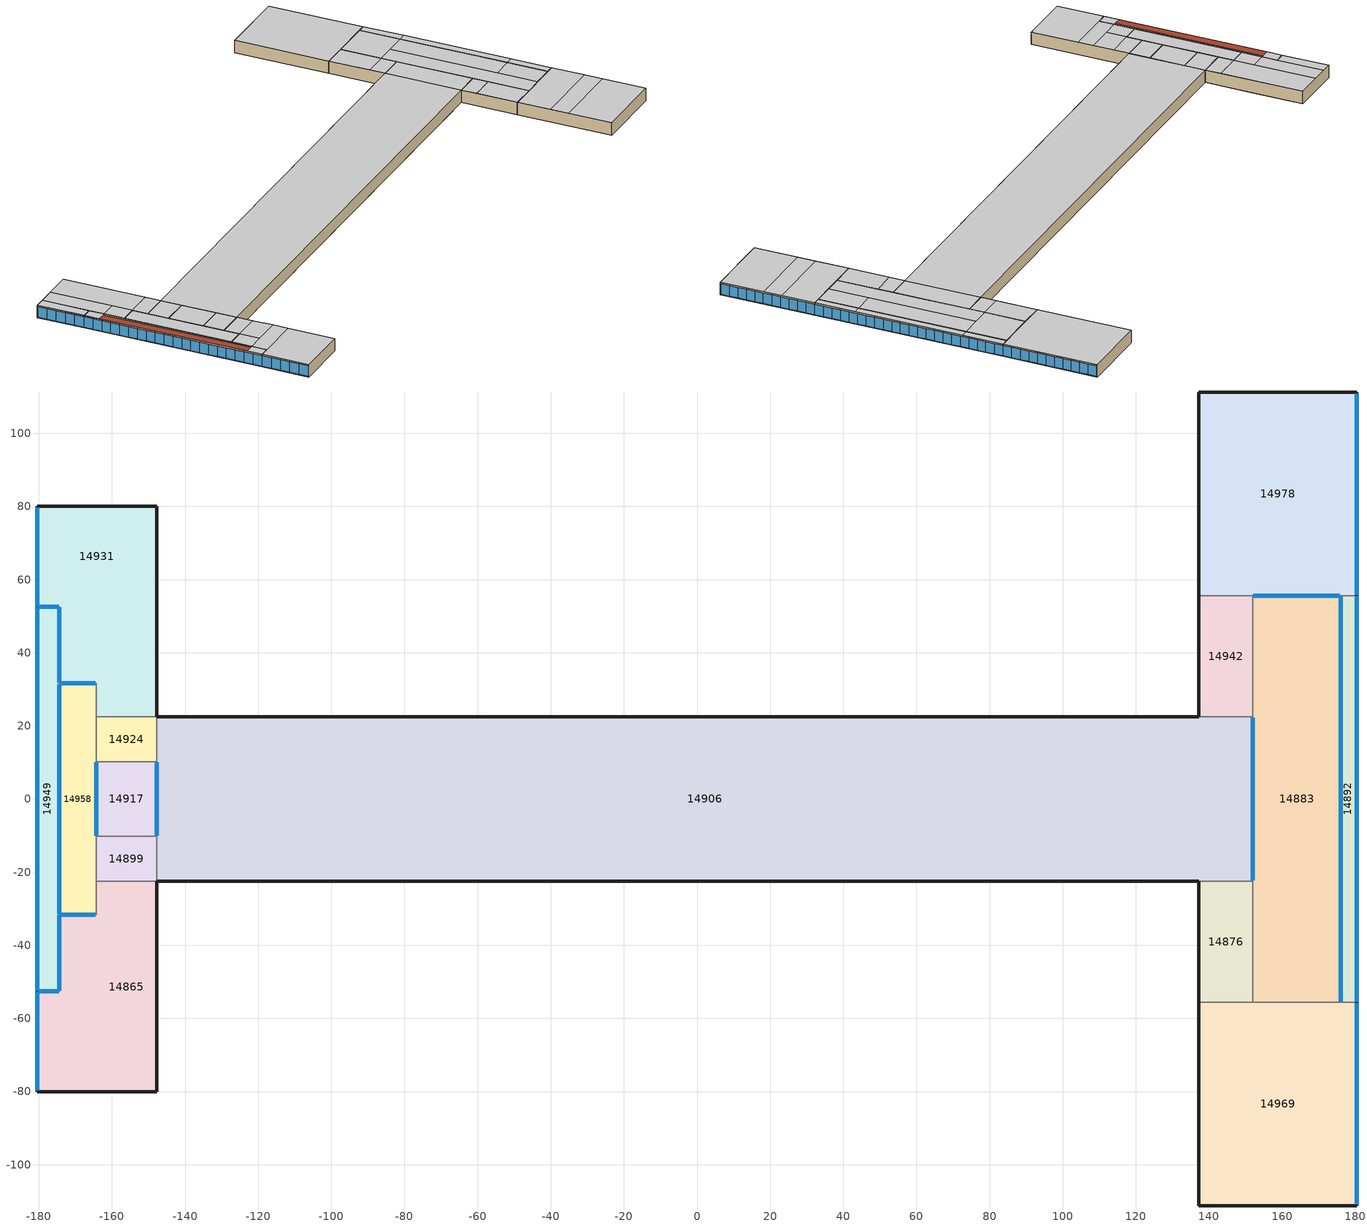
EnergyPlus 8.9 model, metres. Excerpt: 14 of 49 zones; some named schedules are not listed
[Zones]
14865
 floor ground (1): -174.38,-80.11 -180.5,-80.11 -180.5,-52.55 -174.38,-52.55 z0; -164.35,-80.11 -174.38,-80.11 -174.38,-31.62 -164.35,-31.62 z0; -147.75,-80.11 -164.35,-80.11 -164.35,-22.52 -147.75,-22.52 z0
 wall outside (9): -180.5,-52.55 -180.5,-80.11 -147.75,-80.11 z0:7.5
 wall ground (5): -147.75,-80.11 -147.75,-22.52 z0:7.5
 wall to 14899 (8): -147.75,-22.52 -164.35,-22.52 z0:7.5
 wall to 14958 (7): -164.35,-22.52 -164.35,-31.62 -174.38,-31.62 z0:7.5
 wall to 14949 (7): -174.38,-31.62 -174.38,-52.55 -180.5,-52.55 z0:7.5
 window inside (1001): -164.51,-31.62 -174.23,-31.62 z0.34:6.65; -174.38,-31.77 -174.38,-36.86 / -174.38,-36.95 -174.38,-42.04 / -174.38,-42.12 -174.38,-47.21 / -174.38,-47.3 -174.38,-52.39 z0.34:6.64; -174.54,-52.55 -180.11,-52.55 z0.34:6.67
 window (1002): -180.5,-74.37 -180.5,-79.71 / -180.5,-68.96 -180.5,-74.29 / -180.5,-63.54 -180.5,-68.87 / -180.5,-58.12 -180.5,-63.46 / -180.5,-52.7 -180.5,-58.04 z0.34:6.64
 ceiling to 15364 (3): -164.35,-31.62 -147.75,-31.62 -147.75,-22.52 -164.35,-22.52 z7.5; -174.38,-43.51 -164.35,-43.51 -164.35,-31.62 -174.38,-31.62 z7.5
 ceiling to 15385 (3): -164.35,-43.51 -147.75,-43.51 -147.75,-31.62 -164.35,-31.62 z7.5; -174.38,-52.55 -147.75,-52.55 -147.75,-43.51 -174.38,-43.51 z7.5; -180.5,-80.11 -147.75,-80.11 -147.75,-52.55 -180.5,-52.55 z7.5
14899
 floor ground (1): -147.75,-22.52 -164.35,-22.52 -164.35,-10.22 -147.75,-10.22 z0
 wall to 14906 (7): -147.75,-22.52 -147.75,-10.22 z0:7.5
 wall to 14917 (7): -147.75,-10.22 -164.35,-10.22 z0:7.5
 wall to 14958 (7): -164.35,-10.22 -164.35,-22.52 z0:7.5
 ceiling to 15364 (3): -164.35,-22.52 -147.75,-22.52 -147.75,-10.22 -164.35,-10.22 z7.5
14958
 floor ground (1): -164.35,-31.62 -174.38,-31.62 -174.38,31.6 -164.35,31.6 z0
 wall to 14917 (8): -164.35,-10.22 -164.35,10.2 z0:7.5
 wall to 14924 (8): -164.35,10.2 -164.35,22.5 z0:7.5
 wall to 14931 (8): -164.35,22.5 -164.35,31.6 -174.38,31.6 z0:7.5
 wall to 14949 (7): -174.38,31.6 -174.38,-31.62 z0:7.5
 window inside (1001): -164.35,5.08 -164.35,10.04 / -164.35,0.03 -164.35,5 / -164.35,-5.01 -164.35,-0.05 / -164.35,-10.06 -164.35,-5.1 / -174.38,-26.29 -174.38,-31.46 / -174.38,-21.05 -174.38,-26.21 / -174.38,-15.8 -174.38,-20.96 / -174.38,-10.55 -174.38,-15.71 / -174.38,-5.3 -174.38,-10.46 / -174.38,-0.05 -174.38,-5.21 / -174.38,5.2 -174.38,0.03 / -174.38,10.45 -174.38,5.28 / -174.38,15.7 -174.38,10.53 / -174.38,20.95 -174.38,15.78 / -174.38,26.2 -174.38,21.03 / -174.38,31.44 -174.38,26.28 z0.34:6.64; -164.51,31.6 -174.23,31.6 z0.34:6.65
 ceiling to 15364 (3): -174.38,-31.62 -164.35,-31.62 -164.35,31.6 -174.38,31.6 z7.5
14949
 floor ground (1): -174.38,-52.55 -180.5,-52.55 -180.5,52.53 -174.38,52.53 z0
 wall outside (9): -180.5,52.53 -180.5,-52.55 z0:7.5
 wall to 14931 (8): -174.38,31.6 -174.38,52.53 -180.5,52.53 z0:7.5
 window inside (1001): -174.54,52.53 -180.11,52.53 z0.34:6.67; -174.38,47.28 -174.38,52.37 / -174.38,42.11 -174.38,47.2 / -174.38,36.93 -174.38,42.02 / -174.38,31.76 -174.38,36.85 z0.34:6.64
 window (1002): -180.5,-47.23 -180.5,-52.39 / -180.5,-41.99 -180.5,-47.15 / -180.5,-36.75 -180.5,-41.9 / -180.5,-31.5 -180.5,-36.66 / -180.5,-26.26 -180.5,-31.42 / -180.5,-21.02 -180.5,-26.18 / -180.5,-15.78 -180.5,-20.94 / -180.5,-10.53 -180.5,-15.69 / -180.5,-5.29 -180.5,-10.45 / -180.5,-0.05 -180.5,-5.21 / -180.5,5.19 -180.5,0.03 / -180.5,10.44 -180.5,5.28 / -180.5,15.68 -180.5,10.52 / -180.5,20.92 -180.5,15.76 / -180.5,26.16 -180.5,21 / -180.5,31.4 -180.5,26.25 / -180.5,36.65 -180.5,31.49 / -180.5,41.89 -180.5,36.73 / -180.5,47.13 -180.5,41.97 / -180.5,52.37 -180.5,47.22 z0.34:6.63
 ceiling to 15364 (3): -175.76,-43.51 -174.38,-43.51 -174.38,43.5 -175.76,43.5 z7.5
 ceiling to 15375 (3): -180.5,43.5 -174.38,43.5 -174.38,52.53 -180.5,52.53 z7.5
 ceiling to 15385 (3): -180.5,-52.55 -174.38,-52.55 -174.38,-43.51 -180.5,-43.51 z7.5
 roof outside (11): -180.5,-43.51 -175.76,-43.51 -175.76,43.5 -180.5,43.5 z7.5
14876
 floor ground (1): 151.99,-55.65 137.25,-55.65 137.25,-22.5 151.98,-22.5 z0
 wall to 14883 (7): 151.99,-55.65 151.98,-22.5 z0:7.5
 wall to 14906 (7): 151.98,-22.5 137.25,-22.5 z0:7.5
 wall ground (5): 137.25,-22.5 137.25,-55.65 z0:7.5
 wall to 14969 (7): 137.25,-55.65 151.99,-55.65 z0:7.5
 ceiling to 15220 (3): 137.25,-31.6 151.99,-31.6 151.98,-22.5 137.25,-22.5 z7.5
 ceiling to 15235 (3): 137.25,-55.65 151.99,-55.65 151.99,-31.6 137.25,-31.6 z7.5
14883
 floor ground (1): 176,-55.65 151.99,-55.65 151.98,55.65 176,55.65 z0
 wall to 14892 (7): 176,-55.65 176,55.65 z0:7.5
 wall to 14978 (8): 176,55.65 151.98,55.65 z0:7.5
 wall to 14942 (8): 151.98,55.65 151.98,22.5 z0:7.5
 wall to 14906 (7): 151.98,22.5 151.98,-22.5 z0:7.5
 wall to 14969 (8): 151.99,-55.65 176,-55.65 z0:7.5
 window inside (1001): 176,-55.49 176,-50.53 / 176,-50.44 176,-45.48 / 176,-45.39 176,-40.43 / 176,-40.35 176,-35.38 / 176,-35.3 176,-30.33 / 176,-30.25 176,-25.28 / 176,-25.2 176,-20.24 / 176,-20.15 176,-15.19 / 176,-15.1 176,-10.14 / 176,-10.05 176,-5.09 / 176,-5.01 176,-0.04 / 176,0.04 176,5.01 / 176,5.09 176,10.06 / 176,10.14 176,15.11 / 176,15.19 176,20.15 / 176,20.24 176,25.2 / 176,25.29 176,30.25 / 176,30.34 176,35.3 / 176,35.38 176,40.35 / 176,40.43 176,45.4 / 176,45.48 176,50.45 / 176,50.53 176,55.49 z0.34:6.63; 175.85,55.65 169.98,55.65 / 169.9,55.65 164.04,55.65 / 163.95,55.65 158.09,55.65 / 158,55.65 152.14,55.65 / 151.98,22.16 151.98,16.69 / 151.98,16.61 151.98,11.14 / 151.98,11.06 151.98,5.59 / 151.98,5.51 151.98,0.04 / 151.98,-0.04 151.98,-5.51 / 151.98,-5.59 151.98,-11.06 / 151.98,-11.14 151.98,-16.61 / 151.98,-16.69 151.98,-22.16 z0.34:6.64
 ceiling ground (11): 163.1,-31.6 176,-31.6 176,31.6 163.1,31.6 z7.5
 ceiling to 15220 (3): 163.1,-55.65 176,-55.65 176,-31.6 163.1,-31.6 z7.5; 151.99,-55.65 163.1,-55.65 163.1,31.6 151.98,31.6 z7.5; 151.98,31.6 176,31.6 176,55.65 151.98,55.65 z7.5
14906
 floor ground (1): 151.98,-22.5 -147.75,-22.52 -147.75,22.5 151.98,22.5 z0
 wall to 14942 (8): 151.98,22.5 137.25,22.5 z0:7.5
 wall ground (5): 137.25,22.5 -147.75,22.5 / -147.75,-22.52 137.25,-22.5 z0:7.5
 wall to 14924 (8): -147.75,22.5 -147.75,10.2 z0:7.5
 wall to 14917 (8): -147.75,10.2 -147.75,-10.22 z0:7.5
 window inside (1001): -147.75,10.04 -147.75,5.08 / -147.75,5 -147.75,0.03 / -147.75,-0.05 -147.75,-5.01 / -147.75,-5.1 -147.75,-10.06 z0.34:6.64
 ceiling ground (11): -147.75,-22.52 137.25,-22.5 137.25,22.5 -147.75,22.5 z7.5
 ceiling to 15220 (3): 137.25,-22.5 151.98,-22.5 151.98,22.5 137.25,22.5 z7.5
14969
 floor ground (1): 180.5,-111.21 137.25,-111.21 137.25,-55.65 180.5,-55.65 z0
 wall outside (9): 137.25,-111.21 180.5,-111.21 180.5,-55.65 z0:7.5
 wall to 14892 (7): 180.5,-55.65 176,-55.65 z0:7.5
 wall ground (5): 137.25,-55.65 137.25,-111.21 z0:7.5
 window (1002): 180.5,-60.73 180.5,-55.81 / 180.5,-65.74 180.5,-60.81 / 180.5,-70.74 180.5,-65.82 / 180.5,-75.75 180.5,-70.83 / 180.5,-80.76 180.5,-75.84 / 180.5,-85.77 180.5,-80.84 / 180.5,-90.78 180.5,-85.85 / 180.5,-95.78 180.5,-90.86 / 180.5,-100.79 180.5,-95.87 / 180.5,-105.8 180.5,-100.88 / 180.5,-110.81 180.5,-105.88 z0.34:6.64
 ceiling to 15235 (3): 137.25,-75 180.5,-75 180.5,-55.65 137.25,-55.65 z7.5
 ceiling to 15244 (3): 137.25,-85.5 180.5,-85.5 180.5,-75 137.25,-75 z7.5
 ceiling to 15251 (3): 137.25,-111.21 180.5,-111.21 180.5,-85.5 137.25,-85.5 z7.5
14892
 floor ground (1): 180.5,-55.65 176,-55.65 176,55.65 180.5,55.65 z0
 wall outside (9): 180.5,-55.65 180.5,55.65 z0:7.5
 wall to 14978 (8): 180.5,55.65 176,55.65 z0:7.5
 window (1002): 180.5,50.53 180.5,55.49 / 180.5,45.48 180.5,50.45 / 180.5,40.43 180.5,45.4 / 180.5,35.38 180.5,40.35 / 180.5,30.34 180.5,35.3 / 180.5,25.29 180.5,30.25 / 180.5,20.24 180.5,25.2 / 180.5,15.19 180.5,20.15 / 180.5,10.14 180.5,15.11 / 180.5,5.09 180.5,10.06 / 180.5,0.04 180.5,5.01 / 180.5,-5.01 180.5,-0.04 / 180.5,-10.05 180.5,-5.09 / 180.5,-15.1 180.5,-10.14 / 180.5,-20.15 180.5,-15.19 / 180.5,-25.2 180.5,-20.23 / 180.5,-30.25 180.5,-25.28 / 180.5,-35.3 180.5,-30.33 / 180.5,-40.35 180.5,-35.38 / 180.5,-45.39 180.5,-40.43 / 180.5,-50.44 180.5,-45.48 / 180.5,-55.49 180.5,-50.53 z0.34:6.63
 ceiling ground (11): 176,-31.6 180.5,-31.6 180.5,31.6 176,31.6 z7.5
 ceiling to 15220 (3): 176,31.6 180.5,31.6 180.5,55.65 176,55.65 z7.5; 176,-55.65 180.5,-55.65 180.5,-31.6 176,-31.6 z7.5
14978
 floor ground (1): 180.5,55.65 137.25,55.65 137.25,111.21 180.5,111.21 z0
 wall outside (9): 180.5,55.65 180.5,111.21 137.25,111.21 z0:7.5
 wall to 14942 (8): 137.25,55.65 151.98,55.65 z0:7.5
 wall ground (5): 137.25,111.21 137.25,55.65 z0:7.5
 window (1002): 180.5,105.89 180.5,110.81 / 180.5,100.88 180.5,105.8 / 180.5,95.87 180.5,100.8 / 180.5,90.86 180.5,95.79 / 180.5,85.86 180.5,90.78 / 180.5,80.85 180.5,85.77 / 180.5,75.84 180.5,80.76 / 180.5,70.83 180.5,75.76 / 180.5,65.82 180.5,70.75 / 180.5,60.82 180.5,65.74 / 180.5,55.81 180.5,60.73 z0.34:6.64
 ceiling to 15211 (3): 137.25,55.65 180.5,55.65 180.5,111.21 137.25,111.21 z7.5
14942
 floor ground (1): 151.98,22.5 137.25,22.5 137.25,55.65 151.98,55.65 z0
 wall ground (5): 137.25,55.65 137.25,22.5 z0:7.5
 ceiling to 15211 (3): 137.25,31.6 151.98,31.6 151.98,55.65 137.25,55.65 z7.5
 ceiling to 15220 (3): 137.25,22.5 151.98,22.5 151.98,31.6 137.25,31.6 z7.5
14917
 floor ground (1): -147.75,-10.22 -164.35,-10.22 -164.35,10.2 -147.75,10.2 z0
 wall to 14924 (8): -147.75,10.2 -164.35,10.2 z0:7.5
 ceiling to 15364 (3): -164.35,-10.22 -147.75,-10.22 -147.75,10.2 -164.35,10.2 z7.5
14924
 floor ground (1): -147.75,10.2 -164.35,10.2 -164.35,22.5 -147.75,22.5 z0
 wall to 14931 (7): -147.75,22.5 -164.35,22.5 z0:7.5
 ceiling to 15364 (3): -164.35,10.2 -147.75,10.2 -147.75,22.5 -164.35,22.5 z7.5
14931
 floor ground (1): -147.75,22.5 -164.35,22.5 -164.35,31.6 -147.75,31.6 z0; -147.75,31.6 -174.38,31.6 -174.38,52.53 -147.75,52.53 z0; -147.75,52.53 -180.5,52.53 -180.5,80.09 -147.75,80.09 z0
 wall outside (9): -147.75,80.09 -180.5,80.09 -180.5,52.53 z0:7.5
 wall ground (5): -147.75,22.5 -147.75,80.09 z0:7.5
 window (1002): -180.5,58.02 -180.5,52.69 / -180.5,63.44 -180.5,58.11 / -180.5,68.86 -180.5,63.52 / -180.5,74.27 -180.5,68.94 / -180.5,79.69 -180.5,74.36 z0.34:6.64
 ceiling to 15364 (3): -164.35,22.5 -147.75,22.5 -147.75,31.6 -164.35,31.6 z7.5; -174.38,31.6 -164.35,31.6 -164.35,43.5 -174.38,43.5 z7.5
 ceiling to 15375 (3): -180.5,52.53 -174.38,52.53 -174.38,80.09 -180.5,80.09 z7.5; -174.38,43.5 -164.35,43.5 -164.32,80.09 -174.38,80.09 z7.5; -164.35,31.6 -147.75,31.6 -147.75,80.09 -164.32,80.09 z7.5
[Building]
Building: North Axis=0; Terrain=Suburbs; Loads Convergence Tolerance Value=0.04; Temperature Convergence Tolerance Value=0.4; Solar Distribution=FullInteriorAndExterior; Maximum Number of Warmup Days=25; Minimum Number of Warmup Days=6
[Site:Location]
Untitled (O1-O1:31-12)  (01-01:31-12): Latitude=38.03; Longitude=114.42; Time Zone=8; Elevation=81
[SizingPeriod:DesignDay] Day of Month=15; Humidity Condition Type=WetBulb; Barometric Pressure=100355.7; Wind Direction=0; Rain Indicator=No; Snow Indicator=No; Daylight Saving Time Indicator=No
Name | Month | Day Type | Maximum DryBulb Temperature | Daily DryBulb Temperature Range | Wetbulb or DewPoint at Maximum DryBulb | Wind Speed | Solar Model Indicator | Sky Clearness
Summer Design Day in Untitled (O1-O1:31-12) Jul | 7 | SummerDesignDay | 38.8 | 10.9 | 22.1 | 0 | ASHRAEClearSky | 0.98
Summer Design Day in Untitled (O1-O1:31-12) Aug | 8 | SummerDesignDay | 34.9 | 9.3 | 23.9 | 0 | ASHRAEClearSky | 0.98
Summer Design Day in Untitled (O1-O1:31-12) Sep | 9 | SummerDesignDay | 32.5 | 11 | 22.6 | 0 | ASHRAEClearSky | 0.98
Winter Design Day in Untitled (O1-O1:31-12) | 1 | WinterDesignDay | -8.4 | 0 | -8.4 | 7.4 |  | 0
[Site:GroundTemperature:BuildingSurface]
18, 18, 18, 18, 18, 18, 18, 18, 18, 18, 18, 18
[Site:GroundTemperature:FCfactorMethod]
January Ground Temperature=2.2; February Ground Temperature=1.08; March Ground Temperature=3.06; April Ground Temperature=6.16; May Ground Temperature=14.26; June Ground Temperature=20.52; July Ground Temperature=24.74; August Ground Temperature=26.02; September Ground Temperature=23.83; October Ground Temperature=18.98; November Ground Temperature=12.49; December Ground Temperature=6.47
[Site:GroundTemperature:Shallow]
14, 14, 14, 14, 14, 14, 14, 14, 14, 14, 14, 14
[Site:GroundTemperature:Deep]
14, 14, 14, 14, 14, 14, 14, 14, 14, 14, 14, 14
[Site:GroundReflectance]
0.2, 0.2, 0.2, 0.2, 0.2, 0.2, 0.2, 0.2, 0.2, 0.2, 0.2, 0.2
[Site:GroundReflectance:SnowModifier]
2, 2
[Material] Roughness=Rough; Thermal Absorptance=0.9
Name | Thickness | Conductivity | Density | Specific Heat | Solar Absorptance | Visible Absorptance
1_1_9 | 0.15 | 1.13 | 2000 | 1000 | 0.6 | 0.6
1_2_103 | 0.08 | 0.034 | 35 | 1400 | 0.6 | 0.6
1_3_8 | 0.11 | 0.38 | 1200 | 1000 | 0.6 | 0.6
1_4_5318 | 0.02 | 3.49 | 2880 | 840 | 0.6 | 0.6
3_1_318 | 0.02 | 2.8 | 2600 | 1000 | 0.6 | 0.6
3_2_5134 | 0.07 | 0.72 | 1860 | 840 | 0.6 | 0.6
3_3_7 | 0.11 | 1.4 | 2100 | 840 | 0.6 | 0.6
5_1_5 | 0.1 | 0.84 | 1700 | 800 | 0.7 | 0.7
5_2_103 | 0.0795 | 0.034 | 35 | 1400 | 0.6 | 0.6
5_3_11 | 0.1 | 0.51 | 1400 | 1000 | 0.6 | 0.6
5_4_66 | 0.013 | 0.4 | 1000 | 1000 | 0.5 | 0.5
7_1_27 | 0.025 | 0.25 | 900 | 1000 | 0.5 | 0.5
9_1_12 | 0.04 | 0.19 | 600 | 1000 | 0.6 | 0.6
9_2_103 | 0.04 | 0.034 | 35 | 1400 | 0.6 | 0.6
9_3_11 | 0.25 | 0.51 | 1400 | 1000 | 0.6 | 0.6
11_1_6003 | 0.008 | 45.28 | 7824 | 500 | 0.7 | 0.7
11_3_103 | 0.1 | 0.034 | 35 | 1400 | 0.6 | 0.6
[Material:NoMass] Roughness=Rough; Thermal Absorptance=0.9; Solar Absorptance=0.7; Visible Absorptance=0.7
Name | Thermal Resistance
7_RVAL_2; 8_RVAL_2 | 0.15
11_RVAL_2 | 0.18
[WindowMaterial:Glazing] Optical Data Type=SpectralAverage; Thickness=0.003; Infrared Transmittance at Normal Incidence=0; Front Side Infrared Hemispherical Emissivity=0.84; Conductivity=0.9; Dirt Correction Factor for Solar and Visible Transmittance=1
Name | Solar Transmittance at Normal Incidence | Front Side Solar Reflectance at Normal Incidence | Back Side Solar Reflectance at Normal Incidence | Visible Transmittance at Normal Incidence | Front Side Visible Reflectance at Normal Incidence | Back Side Visible Reflectance at Normal Incidence | Back Side Infrared Hemispherical Emissivity
2 | 0.837 | 0.075 | 0.075 | 0.898 | 0.081 | 0.081 | 0.84
40 | 0.63 | 0.19 | 0.22 | 0.85 | 0.056 | 0.079 | 0.1
10000 | 0.44 | 0.28 | 0.28 | 0.898 | 0.081 | 0.081 | 0.84
[WindowMaterial:Gas] Gas Type=Air
Name | Thickness
1001 | 0.006
1002 | 0.013
[Construction]
1: 1_1_9, 1_2_103, 1_3_8, 1_4_5318
2: 1_4_5318, 1_3_8, 1_2_103, 1_1_9
3: 3_1_318, 3_2_5134, 3_3_7
5: 5_1_5, 5_2_103, 5_3_11, 5_4_66
7: 7_1_27, 7_RVAL_2, 7_1_27
8: 7_1_27, 8_RVAL_2, 7_1_27
9: 9_1_12, 9_2_103, 9_3_11, 5_4_66
11: 11_1_6003, 11_RVAL_2, 11_3_103, 11_1_6003
1001: 2, 1001, 2, 1001, 2
1002: 40, 1002, 10000
[WindowProperty:FrameAndDivider] Frame Width=0.04; Frame Outside Projection=0; Frame Inside Projection=0; Frame Conductance=9.5; Ratio of FrameEdge Glass Conductance to CenterOfGlass Conductance=1; Frame Solar Absorptance=0.5; Frame Visible Absorptance=0.5; Frame Thermal Hemispherical Emissivity=0.9; Divider Width=0.02; Number of Horizontal Dividers=1; Number of Vertical Dividers=1; Divider Outside Projection=0; Divider Inside Projection=0; Divider Conductance=9.5; Ratio of DividerEdge Glass Conductance to CenterOfGlass Conductance=1; Divider Solar Absorptance=0.5; Divider Visible Absorptance=0.5; Divider Thermal Hemispherical Emissivity=0.9; Outside Reveal Solar Absorptance=0.5; Inside Sill Depth=0; Inside Sill Solar Absorptance=0.5; Inside Reveal Depth=0; Inside Reveal Solar Absorptance=0.5
Name | Divider Type
1 | DividedLite
2
[Zone] Type=1; Multiplier=1; Zone Inside Convection Algorithm=TARP; Part of Total Floor Area=Yes
Name | Volume | Floor Area
14865; 14931 | 11756.8 | 1567.57
14876 | 3545.12 | 472.6824
14883 | 19847.25 | 2646.3
14892 | 3377.5 | 450.3333
14899; 14924 | 1488.41 | 198.4546
14906 | 99843.7 | 13312.5
14917 | 2486.99 | 331.5987
14942 | 3544.98 | 472.6645
14949 | 4465.45 | 595.3928
14958 | 4645.83 | 619.4438
14969 | 17616.2 | 2348.82
14978 | 17616.4 | 2348.86
[PEOPLE] Number of People Calculation Method=People/Area; Fraction Radiant=0.3; Sensible Heat Fraction=AutoCalculate; Carbon Dioxide Generation Rate=3.82e-08; Enable ASHRAE 55 Comfort Warnings=No; Mean Radiant Temperature Calculation Type=ZoneAveraged; Work Efficiency Schedule=Work efficiency; Clothing Insulation Calculation Method=ClothingInsulationSchedule; Clothing Insulation Schedule=Default clothing schedule (Northern hemisphere); Air Velocity Schedule=AirVelocitySchedule
Name | Zone or ZoneList | Number of People Schedule | People per Zone Floor Area | Activity Level Schedule
People 14865 | 14865 | 3534 | 0.204932 | Activity Schedule 14865
People 14876 | 14876 | 3499 | 0.118889 | Activity Schedule 14876
People 14883 | 14883 | 10000 | 0.121 | Activity Schedule 14883
People 14892 | 14892 | 10000 | 0.121 | Activity Schedule 14892
People 14899 | 14899 | 3499 | 0.118889 | Activity Schedule 14899
People 14906 | 14906 | 10000 | 0.116111 | Activity Schedule 14906
People 14917 | 14917 | 10000 | 0.121 | Activity Schedule 14917
People 14924 | 14924 | 3499 | 0.118889 | Activity Schedule 14924
People 14931 | 14931 | 3534 | 0.204932 | Activity Schedule 14931
People 14942 | 14942 | 3499 | 0.118889 | Activity Schedule 14942
People 14949 | 14949 | 10000 | 0.121 | Activity Schedule 14949
People 14958 | 14958 | 10000 | 0.121 | Activity Schedule 14958
People 14969 | 14969 | 3534 | 0.204932 | Activity Schedule 14969
People 14978 | 14978 | 3534 | 0.204932 | Activity Schedule 14978
[Lights] Design Level Calculation Method=Watts/Area; Return Air Fraction=0; Fraction Radiant=0.42; Fraction Visible=0.18; Fraction Replaceable=1
Name | Zone or ZoneList | Schedule | Watts per Zone Floor Area
14865 | 14865 | 3535 | 5
14876 | 14876 | 3503 | 5
14883 | 14883 | 3535 | 5
14892 | 14892 | 3535 | 5
14899 | 14899 | 3503 | 5
14906 | 14906 | 3498 | 2.5
14917 | 14917 | 3535 | 5
14924 | 14924 | 3503 | 5
14931 | 14931 | 3535 | 5
14942 | 14942 | 3503 | 5
14949 | 14949 | 3535 | 5
14958 | 14958 | 3535 | 5
14969 | 14969 | 3535 | 5
14978 | 14978 | 3535 | 5
[OtherEquipment] Fuel Type=Electricity; Design Level Calculation Method=Watts/Area; Fraction Latent=0; Fraction Radiant=0.2; Fraction Lost=0; Carbon Dioxide Generation Rate=0
Name | Zone or ZoneList | Schedule | Power per Zone Floor Area | EndUse Subcategory
14865 Equipment gain 1 | 14865 | 3536 | 5 | ELECTRIC EQUIPMENT#14865#05
14876 Equipment gain 1 | 14876 | 3502 | 5 | ELECTRIC EQUIPMENT#14876#05
14883 Equipment gain 1 | 14883 | 3536 | 5.48 | ELECTRIC EQUIPMENT#14883#05
14892 Equipment gain 1 | 14892 | 3536 | 5.48 | ELECTRIC EQUIPMENT#14892#05
14899 Equipment gain 1 | 14899 | 3502 | 5 | ELECTRIC EQUIPMENT#14899#05
14906 Equipment gain 1 | 14906 | 3497 | 2 | ELECTRIC EQUIPMENT#14906#05
14917 Equipment gain 1 | 14917 | 3536 | 5.48 | ELECTRIC EQUIPMENT#14917#05
14924 Equipment gain 1 | 14924 | 3502 | 5 | ELECTRIC EQUIPMENT#14924#05
14931 Equipment gain 1 | 14931 | 3536 | 5 | ELECTRIC EQUIPMENT#14931#05
14942 Equipment gain 1 | 14942 | 3502 | 5 | ELECTRIC EQUIPMENT#14942#05
14949 Equipment gain 1 | 14949 | 3536 | 5.48 | ELECTRIC EQUIPMENT#14949#05
14958 Equipment gain 1 | 14958 | 3536 | 5.48 | ELECTRIC EQUIPMENT#14958#05
14969 Equipment gain 1 | 14969 | 3536 | 5 | ELECTRIC EQUIPMENT#14969#05
14978 Equipment gain 1 | 14978 | 3536 | 5 | ELECTRIC EQUIPMENT#14978#05
[Daylighting:Controls] Daylighting Method=SplitFlux; Availability Schedule=On; Lighting Control Type=Continuous; Minimum Input Power Fraction for Continuous or ContinuousOff Dimming Control=0.1; Minimum Light Output Fraction for Continuous or ContinuousOff Dimming Control=0.1; Number of Stepped Control Steps=1; Probability Lighting will be Reset When Needed in Manual Stepped Control=1; Glare Calculation Azimuth Angle of View Direction Clockwise from Zone yAxis=0; Maximum Allowable Discomfort Glare Index=22; DElight Gridding Resolution=1; Fraction of Zone Controlled by Reference Point 1=1
Name | Zone | Glare Calculation Daylighting Reference Point | Daylighting Reference Point 1 | Illuminance Setpoint at Reference Point 1
14865 | 14865 | 14865 Ref Point 1 | 14865 Ref Point 1 | 200
14876 | 14876 | 14876 Ref Point 1 | 14876 Ref Point 1 | 200
14883 | 14883 | 14883 Ref Point 1 | 14883 Ref Point 1 | 200
14892 | 14892 | 14892 Ref Point 1 | 14892 Ref Point 1 | 200
14899 | 14899 | 14899 Ref Point 1 | 14899 Ref Point 1 | 200
14906 | 14906 | 14906 Ref Point 1 | 14906 Ref Point 1 | 100
14917 | 14917 | 14917 Ref Point 1 | 14917 Ref Point 1 | 200
14924 | 14924 | 14924 Ref Point 1 | 14924 Ref Point 1 | 200
14931 | 14931 | 14931 Ref Point 1 | 14931 Ref Point 1 | 200
14942 | 14942 | 14942 Ref Point 1 | 14942 Ref Point 1 | 200
14949 | 14949 | 14949 Ref Point 1 | 14949 Ref Point 1 | 200
14958 | 14958 | 14958 Ref Point 1 | 14958 Ref Point 1 | 200
14969 | 14969 | 14969 Ref Point 1 | 14969 Ref Point 1 | 200
14978 | 14978 | 14978 Ref Point 1 | 14978 Ref Point 1 | 200
[ZoneInfiltration:DesignFlowRate] Schedule=2; Design Flow Rate Calculation Method=Flow/zone; Constant Term Coefficient=1; Temperature Term Coefficient=0.06; Velocity Term Coefficient=0; Velocity Squared Term Coefficient=0
Name | Zone or ZoneList | Design Flow Rate
14865 Infiltration | 14865 | 0.74133
14876 Infiltration | 14876 | 0.223539
14883 Infiltration | 14883 | 1.251479
14892 Infiltration | 14892 | 0.21297
14899 Infiltration | 14899 | 0.093853
14906 Infiltration | 14906 | 6.295703
14917 Infiltration | 14917 | 0.156819
14924 Infiltration | 14924 | 0.093853
14931 Infiltration | 14931 | 0.74133
14942 Infiltration | 14942 | 0.223531
14949 Infiltration | 14949 | 0.281571
14958 Infiltration | 14958 | 0.292945
14969 Infiltration | 14969 | 1.110798
14978 Infiltration | 14978 | 1.110813
[ZoneVentilation:DesignFlowRate] Design Flow Rate Calculation Method=Flow/zone; Ventilation Type=NATURAL; Fan Pressure Rise=0; Fan Total Efficiency=1; Constant Term Coefficient=1; Temperature Term Coefficient=0; Velocity Term Coefficient=0; Velocity Squared Term Coefficient=0; Minimum Indoor Temperature=24; Maximum Indoor Temperature=100; Delta Temperature=0; Minimum Outdoor Temperature=20; Maximum Outdoor Temperature=25; Maximum Wind Speed=40
Name | Zone or ZoneList | Schedule | Design Flow Rate
14865 Nat Vent | 14865 | 3534 | 16.3289
14876 Nat Vent | 14876 | 3499 | 4.923775
14883 Nat Vent | 14883 | 3534 | 27.5656
14899 Nat Vent | 14899 | 3499 | 2.067236
14917 Nat Vent | 14917 | 3534 | 3.454153
14924 Nat Vent | 14924 | 3499 | 2.067236
14931 Nat Vent | 14931 | 3534 | 16.3289
14942 Nat Vent | 14942 | 3499 | 4.923588
14958 Nat Vent | 14958 | 3534 | 6.452539
14969 Nat Vent | 14969 | 3534 | 24.4669
14978 Nat Vent | 14978 | 3534 | 24.4672
[DesignSpecification:OutdoorAir] Outdoor Air Method=Sum; Outdoor Air Flow per Zone Floor Area=0; Outdoor Air Flow per Zone=0; Outdoor Air Flow Air Changes per Hour=0
Name | Outdoor Air Flow per Person | Outdoor Air Schedule
14865; 14883; 14917; 14931; 14958; 14969; 14978 | 0.01 | 3534
14876; 14899; 14924; 14942 | 0.012 | 3499
[DesignSpecification:ZoneAirDistribution] Zone Air Distribution Effectiveness in Cooling Mode=1; Zone Air Distribution Effectiveness in Heating Mode=1
14865; 14876; 14883; 14899; 14917; 14924; 14931; 14942; 14958; 14969; 14978
[Sizing:Zone] Zone Cooling Design Supply Air Temperature Input Method=SupplyAirTemperature; Zone Cooling Design Supply Air Temperature=12; Zone Cooling Design Supply Air Temperature Difference=0; Zone Heating Design Supply Air Temperature Input Method=SupplyAirTemperature; Zone Heating Design Supply Air Temperature=35; Zone Heating Design Supply Air Temperature Difference=0; Zone Cooling Design Supply Air Humidity Ratio=0.0077; Zone Heating Design Supply Air Humidity Ratio=0.0156; Zone Heating Sizing Factor=1.25; Zone Cooling Sizing Factor=1.15; Cooling Design Air Flow Method=DesignDay; Cooling Minimum Air Flow Fraction=0; Heating Design Air Flow Method=DesignDay
Name | Design Specification Outdoor Air Object | Design Specification Zone Air Distribution Object
14865 | 14865 | 14865
14876 | 14876 | 14876
14883 | 14883 | 14883
14899 | 14899 | 14899
14917 | 14917 | 14917
14924 | 14924 | 14924
14931 | 14931 | 14931
14942 | 14942 | 14942
14958 | 14958 | 14958
14969 | 14969 | 14969
14978 | 14978 | 14978
[ZoneControl:Thermostat] Control Type Schedule=Zone Control Type Sched
Name | Zone or ZoneList | Control 1
14865 Thermostat | 14865 | Dual Setpoint - Zone 14865
14876 Thermostat | 14876 | Dual Setpoint - Zone 14876
14883 Thermostat | 14883 | Dual Setpoint - Zone 14883
14899 Thermostat | 14899 | Dual Setpoint - Zone 14899
14917 Thermostat | 14917 | Dual Setpoint - Zone 14917
14924 Thermostat | 14924 | Dual Setpoint - Zone 14924
14931 Thermostat | 14931 | Dual Setpoint - Zone 14931
14942 Thermostat | 14942 | Dual Setpoint - Zone 14942
14958 Thermostat | 14958 | Dual Setpoint - Zone 14958
14969 Thermostat | 14969 | Dual Setpoint - Zone 14969
14978 Thermostat | 14978 | Dual Setpoint - Zone 14978
[ThermostatSetpoint:DualSetpoint]
Name | Heating Setpoint Temperature Schedule | Cooling Setpoint Temperature Schedule
Dual Setpoint - Zone 14865 | 14865 Heating Setpoint Schedule | 14865 Cooling SP Sch
Dual Setpoint - Zone 14876 | 14876 Heating Setpoint Schedule | 14876 Cooling SP Sch
Dual Setpoint - Zone 14883 | 14883 Heating Setpoint Schedule | 14883 Cooling SP Sch
Dual Setpoint - Zone 14899 | 14899 Heating Setpoint Schedule | 14899 Cooling SP Sch
Dual Setpoint - Zone 14917 | 14917 Heating Setpoint Schedule | 14917 Cooling SP Sch
Dual Setpoint - Zone 14924 | 14924 Heating Setpoint Schedule | 14924 Cooling SP Sch
Dual Setpoint - Zone 14931 | 14931 Heating Setpoint Schedule | 14931 Cooling SP Sch
Dual Setpoint - Zone 14942 | 14942 Heating Setpoint Schedule | 14942 Cooling SP Sch
Dual Setpoint - Zone 14958 | 14958 Heating Setpoint Schedule | 14958 Cooling SP Sch
Dual Setpoint - Zone 14969 | 14969 Heating Setpoint Schedule | 14969 Cooling SP Sch
Dual Setpoint - Zone 14978 | 14978 Heating Setpoint Schedule | 14978 Cooling SP Sch
[ZoneHVAC:IdealLoadsAirSystem] Maximum Heating Supply Air Temperature=35; Minimum Cooling Supply Air Temperature=12; Maximum Heating Supply Air Humidity Ratio=0.0156; Minimum Cooling Supply Air Humidity Ratio=0.0077; Heating Limit=LimitCapacity; Maximum Heating Air Flow Rate=Autosize; Maximum Sensible Heating Capacity=Autosize; Cooling Limit=LimitFlowRateAndCapacity; Maximum Cooling Air Flow Rate=Autosize; Maximum Total Cooling Capacity=Autosize; Dehumidification Control Type=None; Humidification Control Type=None; Outdoor Air Economizer Type=NoEconomizer; Heat Recovery Type=None
Name | Heating Availability Schedule | Cooling Availability Schedule | Design Specification Outdoor Air Object
14865 Ideal Loads Air | 14865 Heating Availability Sch | 14865 Cooling Availability Sch | 14865
14876 Ideal Loads Air | 14876 Heating Availability Sch | 14876 Cooling Availability Sch | 14876
14883 Ideal Loads Air | 14883 Heating Availability Sch | 14883 Cooling Availability Sch | 14883
14899 Ideal Loads Air | 14899 Heating Availability Sch | 14899 Cooling Availability Sch | 14899
14917 Ideal Loads Air | 14917 Heating Availability Sch | 14917 Cooling Availability Sch | 14917
14924 Ideal Loads Air | 14924 Heating Availability Sch | 14924 Cooling Availability Sch | 14924
14931 Ideal Loads Air | 14931 Heating Availability Sch | 14931 Cooling Availability Sch | 14931
14942 Ideal Loads Air | 14942 Heating Availability Sch | 14942 Cooling Availability Sch | 14942
14958 Ideal Loads Air | 14958 Heating Availability Sch | 14958 Cooling Availability Sch | 14958
14969 Ideal Loads Air | 14969 Heating Availability Sch | 14969 Cooling Availability Sch | 14969
14978 Ideal Loads Air | 14978 Heating Availability Sch | 14978 Cooling Availability Sch | 14978
[Zone equipment]
14865: 14865 Ideal Loads Air
14876: 14876 Ideal Loads Air
14883: 14883 Ideal Loads Air
14899: 14899 Ideal Loads Air
14917: 14917 Ideal Loads Air
14924: 14924 Ideal Loads Air
14931: 14931 Ideal Loads Air
14942: 14942 Ideal Loads Air
14958: 14958 Ideal Loads Air
14969: 14969 Ideal Loads Air
14978: 14978 Ideal Loads Air
[WaterUse:Equipment]
Name | EndUse Subcategory | Peak Flow Rate | Flow Rate Fraction Schedule | Target Temperature Schedule | Hot Water Supply Temperature Schedule | Cold Water Supply Temperature Schedule | Zone
DHW 14865 | DHW 14865 | 2.9392e-05 | 3534 | DHW Supply Temperature 14865 | DHW Supply Temperature 14865 | DHW Mains Temperature 14865 | 14865
DHW 14883 | DHW 14883 | 4.4105e-06 | 3504 | DHW Supply Temperature 14883 | DHW Supply Temperature 14883 | DHW Mains Temperature 14883 | 14883
DHW 14892 | DHW 14892 | 7.50556e-07 | 3504 | DHW Supply Temperature 14892 | DHW Supply Temperature 14892 | DHW Mains Temperature 14892 | 14892
DHW 14917 | DHW 14917 | 5.52664e-07 | 3504 | DHW Supply Temperature 14917 | DHW Supply Temperature 14917 | DHW Mains Temperature 14917 | 14917
DHW 14931 | DHW 14931 | 2.9392e-05 | 3534 | DHW Supply Temperature 14931 | DHW Supply Temperature 14931 | DHW Mains Temperature 14931 | 14931
DHW 14958 | DHW 14958 | 1.03241e-06 | 3504 | DHW Supply Temperature 14958 | DHW Supply Temperature 14958 | DHW Mains Temperature 14958 | 14958
DHW 14969 | DHW 14969 | 4.40404e-05 | 3534 | DHW Supply Temperature 14969 | DHW Supply Temperature 14969 | DHW Mains Temperature 14969 | 14969
DHW 14978 | DHW 14978 | 4.4041e-05 | 3534 | DHW Supply Temperature 14978 | DHW Supply Temperature 14978 | DHW Mains Temperature 14978 | 14978
[Schedule:Day:Hourly]
Summer Control Type Day Sch; Winter Control Type Day Sch: 4, 4, 4, 4, 4, 4, 4, 4, 4, 4, 4, 4, 4, 4, 4, 4, 4, 4, 4, 4, 4, 4, 4, 4
[Schedule:Week:Daily]
Summer Control Type Week Sch: Summer Control Type Day Sch, Summer Control Type Day Sch, Summer Control Type Day Sch, Summer Control Type Day Sch, Summer Control Type Day Sch, Summer Control Type Day Sch, Summer Control Type Day Sch, Summer Control Type Day Sch, Summer Control Type Day Sch, Summer Control Type Day Sch, Summer Control Type Day Sch, Summer Control Type Day Sch
Winter Control Type Week Sch: Winter Control Type Day Sch, Winter Control Type Day Sch, Winter Control Type Day Sch, Winter Control Type Day Sch, Winter Control Type Day Sch, Winter Control Type Day Sch, Winter Control Type Day Sch, Winter Control Type Day Sch, Winter Control Type Day Sch, Winter Control Type Day Sch, Winter Control Type Day Sch, Winter Control Type Day Sch
[Schedule:Year]
Zone Control Type Sched: Winter Control Type Week Sch, 1, 1, 3, 31, Summer Control Type Week Sch, 4, 1, 9, 30, Winter Control Type Week Sch, 10, 1, 12, 31
[Schedule:Compact]
On; 2: Through: 12/31, For: AllDays, Until: 24:00, 1
Work efficiency: Through: 12/31, For: AllDays, Until: 24:00, 0
AirVelocitySchedule: Through: 12/31, For: AllDays, Until: 24:00, .137
3497; 3498; 3502; 3503; 3535; 3536; 14865 Cooling Availability Sch; 14876 Cooling Availability Sch; 14883 Cooling Availability Sch; 14899 Cooling Availability Sch; 14917 Cooling Availability Sch; 14924 Cooling Availability Sch; 14931 Cooling Availability Sch; 14942 Cooling Availability Sch; 14958 Cooling Availability Sch; 14969 Cooling Availability Sch; 14978 Cooling Availability Sch: Through: 31 Dec, For: Weekdays SummerDesignDay, Until: 24:00, 1, For: Weekends, Until: 24:00, 1, For: Holidays, Until: 24:00, 1, For: WinterDesignDay AllOtherDays, Until: 24:00, 0
3499: Through: 09 Jan, For: Weekdays SummerDesignDay, Until: 08:00, 0.25, Until: 09:00, 0.5, Until: 12:00, 1, Until: 14:00, 0.75, Until: 17:00, 1, Until: 18:00, 0.5, Until: 24:00, 0.25, For: Weekends, Until: 08:00, 0.25, Until: 09:00, 0.5, Until: 12:00, 1, Until: 14:00, 0.75, Until: 17:00, 1, Until: 18:00, 0.5, Until: 24:00, 0.25, For: Holidays, Until: 08:00, 0.25, Until: 09:00, 0.5, Until: 12:00, 1, Until: 14:00, 0.75, Until: 17:00, 1, Until: 18:00, 0.5, Until: 24:00, 0.25, For: WinterDesignDay AllOtherDays, Until: 24:00, 0, Through: 13 Feb, For: Weekdays SummerDesignDay, Until: 08:00, 0.25, Until: 09:00, 0.5, Until: 12:00, 1, Until: 14:00, 0.75, Until: 17:00, 1, Until: 18:00, 0.5, Until: 24:00, 0.25, For: Weekends, Until: 08:00, 0.25, Until: 09:00, 0.5, Until: 12:00, 1, Until: 14:00, 0.75, Until: 17:00, 1, Until: 18:00, 0.5, Until: 24:00, 0.25, For: Holidays, Until: 08:00, 0.25, Until: 09:00, 0.5, Until: 12:00, 1, Until: 14:00, 0.75, Until: 17:00, 1, Until: 18:00, 0.5, Until: 24:00, 0.25, For: WinterDesignDay AllOtherDays, Until: 24:00, 0, Through: 20 Feb, For: Weekdays SummerDesignDay, Until: 08:00, 0.25, Until: 09:00, 0.5, Until: 12:00, 1, Until: 14:00, 0.75, Until: 17:00, 1, Until: 18:00, 0.5, Until: 24:00, 0.25, For: Weekends, Until: 08:00, 0.25, Until: 09:00, 0.5, Until: 12:00, 1, Until: 14:00, 0.75, Until: 17:00, 1, Until: 18:00, 0.5, Until: 24:00, 0.25, For: Holidays, Until: 08:00, 0.25, Until: 09:00, 0.5, Until: 12:00, 1, Until: 14:00, 0.75, Until: 17:00, 1, Until: 18:00, 0.5, Until: 24:00, 0.25, For: WinterDesignDay AllOtherDays, Until: 24:00, 0, Through: 20 Mar, For: Weekdays SummerDesignDay, Until: 08:00, 0.25, Until: 09:00, 0.5, Until: 12:00, 1, Until: 14:00, 0.75, Until: 17:00, 1, Until: 18:00, 0.5, Until: 24:00, 0.25, For: Weekends, Until: 08:00, 0.25, Until: 09:00, 0.5, Until: 12:00, 1, Until: 14:00, 0.75, Until: 17:00, 1, Until: 18:00, 0.5, Until: 24:00, 0.25, For: Holidays, Until: 08:00, 0.25, Until: 09:00, 0.5, Until: 12:00, 1, Until: 14:00, 0.75, Until: 17:00, 1, Until: 18:00, 0.5, Until: 24:00, 0.25, For: WinterDesignDay AllOtherDays, Until: 24:00, 0, Through: 03 Apr, For: Weekdays SummerDesignDay, Until: 08:00, 0.25, Until: 09:00, 0.5, Until: 12:00, 1, Until: 14:00, 0.75, Until: 17:00, 1, Until: 18:00, 0.5, Until: 24:00, 0.25, For: Weekends, Until: 08:00, 0.25, Until: 09:00, 0.5, Until: 12:00, 1, Until: 14:00, 0.75, Until: 17:00, 1, Until: 18:00, 0.5, Until: 24:00, 0.25, For: Holidays, Until: 08:00, 0.25, Until: 09:00, 0.5, Until: 12:00, 1, Until: 14:00, 0.75, Until: 17:00, 1, Until: 18:00, 0.5, Until: 24:00, 0.25, For: WinterDesignDay AllOtherDays, Until: 24:00, 0, Through: 29 May, For: Weekdays SummerDesignDay, Until: 08:00, 0.25, Until: 09:00, 0.5, Until: 12:00, 1, Until: 14:00, 0.75, Until: 17:00, 1, Until: 18:00, 0.5, Until: 24:00, 0.25, For: Weekends, Until: 08:00, 0.25, Until: 09:00, 0.5, Until: 12:00, 1, Until: 14:00, 0.75, Until: 17:00, 1, Until: 18:00, 0.5, Until: 24:00, 0.25, For: Holidays, Until: 08:00, 0.25, Until: 09:00, 0.5, Until: 12:00, 1, Until: 14:00, 0.75, Until: 17:00, 1, Until: 18:00, 0.5, Until: 24:00, 0.25, For: WinterDesignDay AllOtherDays, Until: 24:00, 0, Through: 05 Jun, For: Weekdays SummerDesignDay, Until: 08:00, 0.25, Until: 09:00, 0.5, Until: 12:00, 1, Until: 14:00, 0.75, Until: 17:00, 1, Until: 18:00, 0.5, Until: 24:00, 0.25, For: Weekends, Until: 08:00, 0.25, Until: 09:00, 0.5, Until: 12:00, 1, Until: 14:00, 0.75, Until: 17:00, 1, Until: 18:00, 0.5, Until: 24:00, 0.25, For: Holidays, Until: 08:00, 0.25, Until: 09:00, 0.5, Until: 12:00, 1, Until: 14:00, 0.75, Until: 17:00, 1, Until: 18:00, 0.5, Until: 24:00, 0.25, For: WinterDesignDay AllOtherDays, Until: 24:00, 0, Through: 24 Jul, For: Weekdays SummerDesignDay, Until: 08:00, 0.25, Until: 09:00, 0.5, Until: 12:00, 1, Until: 14:00, 0.75, Until: 17:00, 1, Until: 18:00, 0.5, Until: 24:00, 0.25, For: Weekends, Until: 08:00, 0.25, Until: 09:00, 0.5, Until: 12:00, 1, Until: 14:00, 0.75, Until: 17:00, 1, Until: 18:00, 0.5, Until: 24:00, 0.25, For: Holidays, Until: 08:00, 0.25, Until: 09:00, 0.5, Until: 12:00, 1, Until: 14:00, 0.75, Until: 17:00, 1, Until: 18:00, 0.5, Until: 24:00, 0.25, For: WinterDesignDay AllOtherDays, Until: 24:00, 0, Through: 04 Sep, For: Weekdays SummerDesignDay, Until: 08:00, 0.25, Until: 09:00, 0.5, Until: 12:00, 1, Until: 14:00, 0.75, Until: 17:00, 1, Until: 18:00, 0.5, Until: 24:00, 0.25, For: Weekends, Until: 08:00, 0.25, Until: 09:00, 0.5, Until: 12:00, 1, Until: 14:00, 0.75, Until: 17:00, 1, Until: 18:00, 0.5, Until: 24:00, 0.25, For: Holidays, Until: 08:00, 0.25, Until: 09:00, 0.5, Until: 12:00, 1, Until: 14:00, 0.75, Until: 17:00, 1, Until: 18:00, 0.5, Until: 24:00, 0.25, For: WinterDesignDay AllOtherDays, Until: 24:00, 0, Through: 23 Oct, For: Weekdays SummerDesignDay, Until: 08:00, 0.25, Until: 09:00, 0.5, Until: 12:00, 1, Until: 14:00, 0.75, Until: 17:00, 1, Until: 18:00, 0.5, Until: 24:00, 0.25, For: Weekends, Until: 08:00, 0.25, Until: 09:00, 0.5, Until: 12:00, 1, Until: 14:00, 0.75, Until: 17:00, 1, Until: 18:00, 0.5, Until: 24:00, 0.25, For: Holidays, Until: 08:00, 0.25, Until: 09:00, 0.5, Until: 12:00, 1, Until: 14:00, 0.75, Until: 17:00, 1, Until: 18:00, 0.5, Until: 24:00, 0.25, For: WinterDesignDay AllOtherDays, Until: 24:00, 0, Through: 30 Oct, For: Weekdays SummerDesignDay, Until: 08:00, 0.25, Until: 09:00, 0.5, Until: 12:00, 1, Until: 14:00, 0.75, Until: 17:00, 1, Until: 18:00, 0.5, Until: 24:00, 0.25, For: Weekends, Until: 08:00, 0.25, Until: 09:00, 0.5, Until: 12:00, 1, Until: 14:00, 0.75, Until: 17:00, 1, Until: 18:00, 0.5, Until: 24:00, 0.25, For: Holidays, Until: 08:00, 0.25, Until: 09:00, 0.5, Until: 12:00, 1, Until: 14:00, 0.75, Until: 17:00, 1, Until: 18:00, 0.5, Until: 24:00, 0.25, For: WinterDesignDay AllOtherDays, Until: 24:00, 0, Through: 22 Dec, For: Weekdays SummerDesignDay, Until: 08:00, 0.25, Until: 09:00, 0.5, Until: 12:00, 1, Until: 14:00, 0.75, Until: 17:00, 1, Until: 18:00, 0.5, Until: 24:00, 0.25, For: Weekends, Until: 08:00, 0.25, Until: 09:00, 0.5, Until: 12:00, 1, Until: 14:00, 0.75, Until: 17:00, 1, Until: 18:00, 0.5, Until: 24:00, 0.25, For: Holidays, Until: 08:00, 0.25, Until: 09:00, 0.5, Until: 12:00, 1, Until: 14:00, 0.75, Until: 17:00, 1, Until: 18:00, 0.5, Until: 24:00, 0.25, For: WinterDesignDay AllOtherDays, Until: 24:00, 0, Through: 31 Dec, For: Weekdays SummerDesignDay, Until: 08:00, 0.25, Until: 09:00, 0.5, Until: 12:00, 1, Until: 14:00, 0.75, Until: 17:00, 1, Until: 18:00, 0.5, Until: 24:00, 0.25, For: Weekends, Until: 08:00, 0.25, Until: 09:00, 0.5, Until: 12:00, 1, Until: 14:00, 0.75, Until: 17:00, 1, Until: 18:00, 0.5, Until: 24:00, 0.25, For: Holidays, Until: 08:00, 0.25, Until: 09:00, 0.5, Until: 12:00, 1, Until: 14:00, 0.75, Until: 17:00, 1, Until: 18:00, 0.5, Until: 24:00, 0.25, For: WinterDesignDay AllOtherDays, Until: 24:00, 0
3504: Through: 31 Dec, For: Weekdays SummerDesignDay, Until: 08:00, 0, Until: 18:00, 1, Until: 24:00, 0, For: Weekends, Until: 08:00, 0, Until: 18:00, 1, Until: 24:00, 0, For: Holidays, Until: 08:00, 0, Until: 18:00, 1, Until: 24:00, 0, For: WinterDesignDay AllOtherDays, Until: 24:00, 0
3534: Through: 09 Jan, For: Weekdays SummerDesignDay, Until: 07:00, 0.25, Until: 21:00, 1, Until: 24:00, 0.25, For: Weekends, Until: 07:00, 0.25, Until: 21:00, 1, Until: 24:00, 0.25, For: Holidays, Until: 24:00, 1, For: WinterDesignDay AllOtherDays, Until: 24:00, 0, Through: 13 Feb, For: Weekdays SummerDesignDay, Until: 24:00, 1, For: Weekends, Until: 07:00, 0.25, Until: 21:00, 1, Until: 24:00, 0.25, For: Holidays, Until: 24:00, 1, For: WinterDesignDay AllOtherDays, Until: 24:00, 0, Through: 20 Feb, For: Weekdays SummerDesignDay, Until: 07:00, 0.25, Until: 21:00, 1, Until: 24:00, 0.25, For: Weekends, Until: 07:00, 0.25, Until: 21:00, 1, Until: 24:00, 0.25, For: Holidays, Until: 24:00, 1, For: WinterDesignDay AllOtherDays, Until: 24:00, 0, Through: 20 Mar, For: Weekdays SummerDesignDay, Until: 24:00, 1, For: Weekends, Until: 07:00, 0.25, Until: 21:00, 1, Until: 24:00, 0.25, For: Holidays, Until: 24:00, 1, For: WinterDesignDay AllOtherDays, Until: 24:00, 0, Through: 03 Apr, For: Weekdays SummerDesignDay, Until: 07:00, 0.25, Until: 21:00, 1, Until: 24:00, 0.25, For: Weekends, Until: 07:00, 0.25, Until: 21:00, 1, Until: 24:00, 0.25, For: Holidays, Until: 24:00, 1, For: WinterDesignDay AllOtherDays, Until: 24:00, 0, Through: 29 May, For: Weekdays SummerDesignDay, Until: 24:00, 1, For: Weekends, Until: 07:00, 0.25, Until: 21:00, 1, Until: 24:00, 0.25, For: Holidays, Until: 24:00, 1, For: WinterDesignDay AllOtherDays, Until: 24:00, 0, Through: 05 Jun, For: Weekdays SummerDesignDay, Until: 07:00, 0.25, Until: 21:00, 1, Until: 24:00, 0.25, For: Weekends, Until: 07:00, 0.25, Until: 21:00, 1, Until: 24:00, 0.25, For: Holidays, Until: 24:00, 1, For: WinterDesignDay AllOtherDays, Until: 24:00, 0, Through: 24 Jul, For: Weekdays SummerDesignDay, Until: 24:00, 1, For: Weekends, Until: 07:00, 0.25, Until: 21:00, 1, Until: 24:00, 0.25, For: Holidays, Until: 24:00, 1, For: WinterDesignDay AllOtherDays, Until: 24:00, 0, Through: 04 Sep, For: Weekdays SummerDesignDay, Until: 07:00, 0.25, Until: 21:00, 1, Until: 24:00, 0.25, For: Weekends, Until: 07:00, 0.25, Until: 21:00, 1, Until: 24:00, 0.25, For: Holidays, Until: 24:00, 1, For: WinterDesignDay AllOtherDays, Until: 24:00, 0, Through: 23 Oct, For: Weekdays SummerDesignDay, Until: 24:00, 1, For: Weekends, Until: 07:00, 0.25, Until: 21:00, 1, Until: 24:00, 0.25, For: Holidays, Until: 24:00, 1, For: WinterDesignDay AllOtherDays, Until: 24:00, 0, Through: 30 Oct, For: Weekdays SummerDesignDay, Until: 07:00, 0.25, Until: 21:00, 1, Until: 24:00, 0.25, For: Weekends, Until: 07:00, 0.25, Until: 21:00, 1, Until: 24:00, 0.25, For: Holidays, Until: 24:00, 1, For: WinterDesignDay AllOtherDays, Until: 24:00, 0, Through: 22 Dec, For: Weekdays SummerDesignDay, Until: 24:00, 1, For: Weekends, Until: 07:00, 0.25, Until: 21:00, 1, Until: 24:00, 0.25, For: Holidays, Until: 24:00, 1, For: WinterDesignDay AllOtherDays, Until: 24:00, 0, Through: 31 Dec, For: Weekdays SummerDesignDay, Until: 07:00, 0.25, Until: 21:00, 1, Until: 24:00, 0.25, For: Weekends, Until: 07:00, 0.25, Until: 21:00, 1, Until: 24:00, 0.25, For: Holidays, Until: 24:00, 1, For: WinterDesignDay AllOtherDays, Until: 24:00, 0
10000: Through: 31 Dec, For: Weekdays SummerDesignDay, Until: 01:00, 0.14, Until: 02:00, 0.24, Until: 03:00, 0.14, Until: 05:00, 0, Until: 06:00, 0.57, Until: 07:00, 0.76, Until: 08:00, 1, Until: 12:00, 0.76, Until: 14:00, 0.67, Until: 15:00, 0.81, Until: 16:00, 0.57, Until: 17:00, 0.67, Until: 18:00, 0.76, Until: 19:00, 0.71, Until: 20:00, 0.48, Until: 21:00, 0.62, Until: 22:00, 0.38, Until: 24:00, 0, For: Weekends, Until: 01:00, 0.14, Until: 02:00, 0.24, Until: 03:00, 0.14, Until: 05:00, 0, Until: 06:00, 0.57, Until: 07:00, 0.76, Until: 08:00, 1, Until: 12:00, 0.76, Until: 14:00, 0.67, Until: 15:00, 0.81, Until: 16:00, 0.57, Until: 17:00, 0.67, Until: 18:00, 0.76, Until: 19:00, 0.71, Until: 20:00, 0.48, Until: 21:00, 0.62, Until: 22:00, 0.38, Until: 24:00, 0, For: Holidays, Until: 01:00, 0.14, Until: 02:00, 0.24, Until: 03:00, 0.14, Until: 05:00, 0, Until: 06:00, 0.57, Until: 07:00, 0.76, Until: 08:00, 1, Until: 12:00, 0.76, Until: 14:00, 0.67, Until: 15:00, 0.81, Until: 16:00, 0.57, Until: 17:00, 0.67, Until: 18:00, 0.76, Until: 19:00, 0.71, Until: 20:00, 0.48, Until: 21:00, 0.62, Until: 22:00, 0.38, Until: 24:00, 0, For: WinterDesignDay AllOtherDays, Until: 24:00, 0
Activity Schedule 14865; Activity Schedule 14931; Activity Schedule 14969; Activity Schedule 14978: Through: 12/31, For: AllDays, Until: 24:00, 162
DHW Supply Temperature 14865; DHW Supply Temperature 14883; DHW Supply Temperature 14892; DHW Supply Temperature 14917; DHW Supply Temperature 14931; DHW Supply Temperature 14958; DHW Supply Temperature 14969; DHW Supply Temperature 14978: Through: 12/31, For: AllDays, Until: 24:00, 65
DHW Mains Temperature 14865; DHW Mains Temperature 14883; DHW Mains Temperature 14892; DHW Mains Temperature 14917; DHW Mains Temperature 14931; DHW Mains Temperature 14958; DHW Mains Temperature 14969; DHW Mains Temperature 14978: Through: 12/31, For: AllDays, Until: 24:00, 10
Activity Schedule 14876; Activity Schedule 14883; Activity Schedule 14892; Activity Schedule 14899; Activity Schedule 14906; Activity Schedule 14917; Activity Schedule 14924; Activity Schedule 14942; Activity Schedule 14949; Activity Schedule 14958: Through: 12/31, For: AllDays, Until: 24:00, 126
14865 Heating Setpoint Schedule; 14883 Heating Setpoint Schedule; 14917 Heating Setpoint Schedule; 14931 Heating Setpoint Schedule; 14958 Heating Setpoint Schedule; 14969 Heating Setpoint Schedule; 14978 Heating Setpoint Schedule: Through: 31 Dec, For: Weekdays SummerDesignDay, Until: 24:00, 18, For: WinterDesignDay, Until: 24:00, 18, For: Weekends, Until: 24:00, 18, For: Holidays, Until: 24:00, 18, For: AllOtherDays, Until: 24:00, -50
14865 Heating Availability Sch; 14876 Heating Availability Sch; 14883 Heating Availability Sch; 14899 Heating Availability Sch; 14917 Heating Availability Sch; 14924 Heating Availability Sch; 14931 Heating Availability Sch; 14942 Heating Availability Sch; 14958 Heating Availability Sch; 14969 Heating Availability Sch; 14978 Heating Availability Sch: Through: 31 Dec, For: Weekdays SummerDesignDay, Until: 24:00, 1, For: WinterDesignDay, Until: 24:00, 1, For: Weekends, Until: 24:00, 1, For: Holidays, Until: 24:00, 1, For: AllOtherDays, Until: 24:00, 0
14865 Cooling SP Sch; 14876 Cooling SP Sch; 14899 Cooling SP Sch; 14924 Cooling SP Sch; 14931 Cooling SP Sch; 14942 Cooling SP Sch; 14969 Cooling SP Sch; 14978 Cooling SP Sch: Through: 31 Dec, For: Weekdays SummerDesignDay, Until: 24:00, 25, For: Weekends, Until: 24:00, 25, For: Holidays, Until: 24:00, 25, For: WinterDesignDay AllOtherDays, Until: 24:00, 100
14876 Heating Setpoint Schedule; 14899 Heating Setpoint Schedule; 14924 Heating Setpoint Schedule; 14942 Heating Setpoint Schedule: Through: 31 Dec, For: Weekdays SummerDesignDay, Until: 24:00, 20, For: WinterDesignDay, Until: 24:00, 20, For: Weekends, Until: 24:00, 20, For: Holidays, Until: 24:00, 20, For: AllOtherDays, Until: 24:00, -50
14883 Cooling SP Sch; 14917 Cooling SP Sch; 14958 Cooling SP Sch: Through: 31 Dec, For: Weekdays SummerDesignDay, Until: 24:00, 26, For: Weekends, Until: 24:00, 26, For: Holidays, Until: 24:00, 26, For: WinterDesignDay AllOtherDays, Until: 24:00, 100
